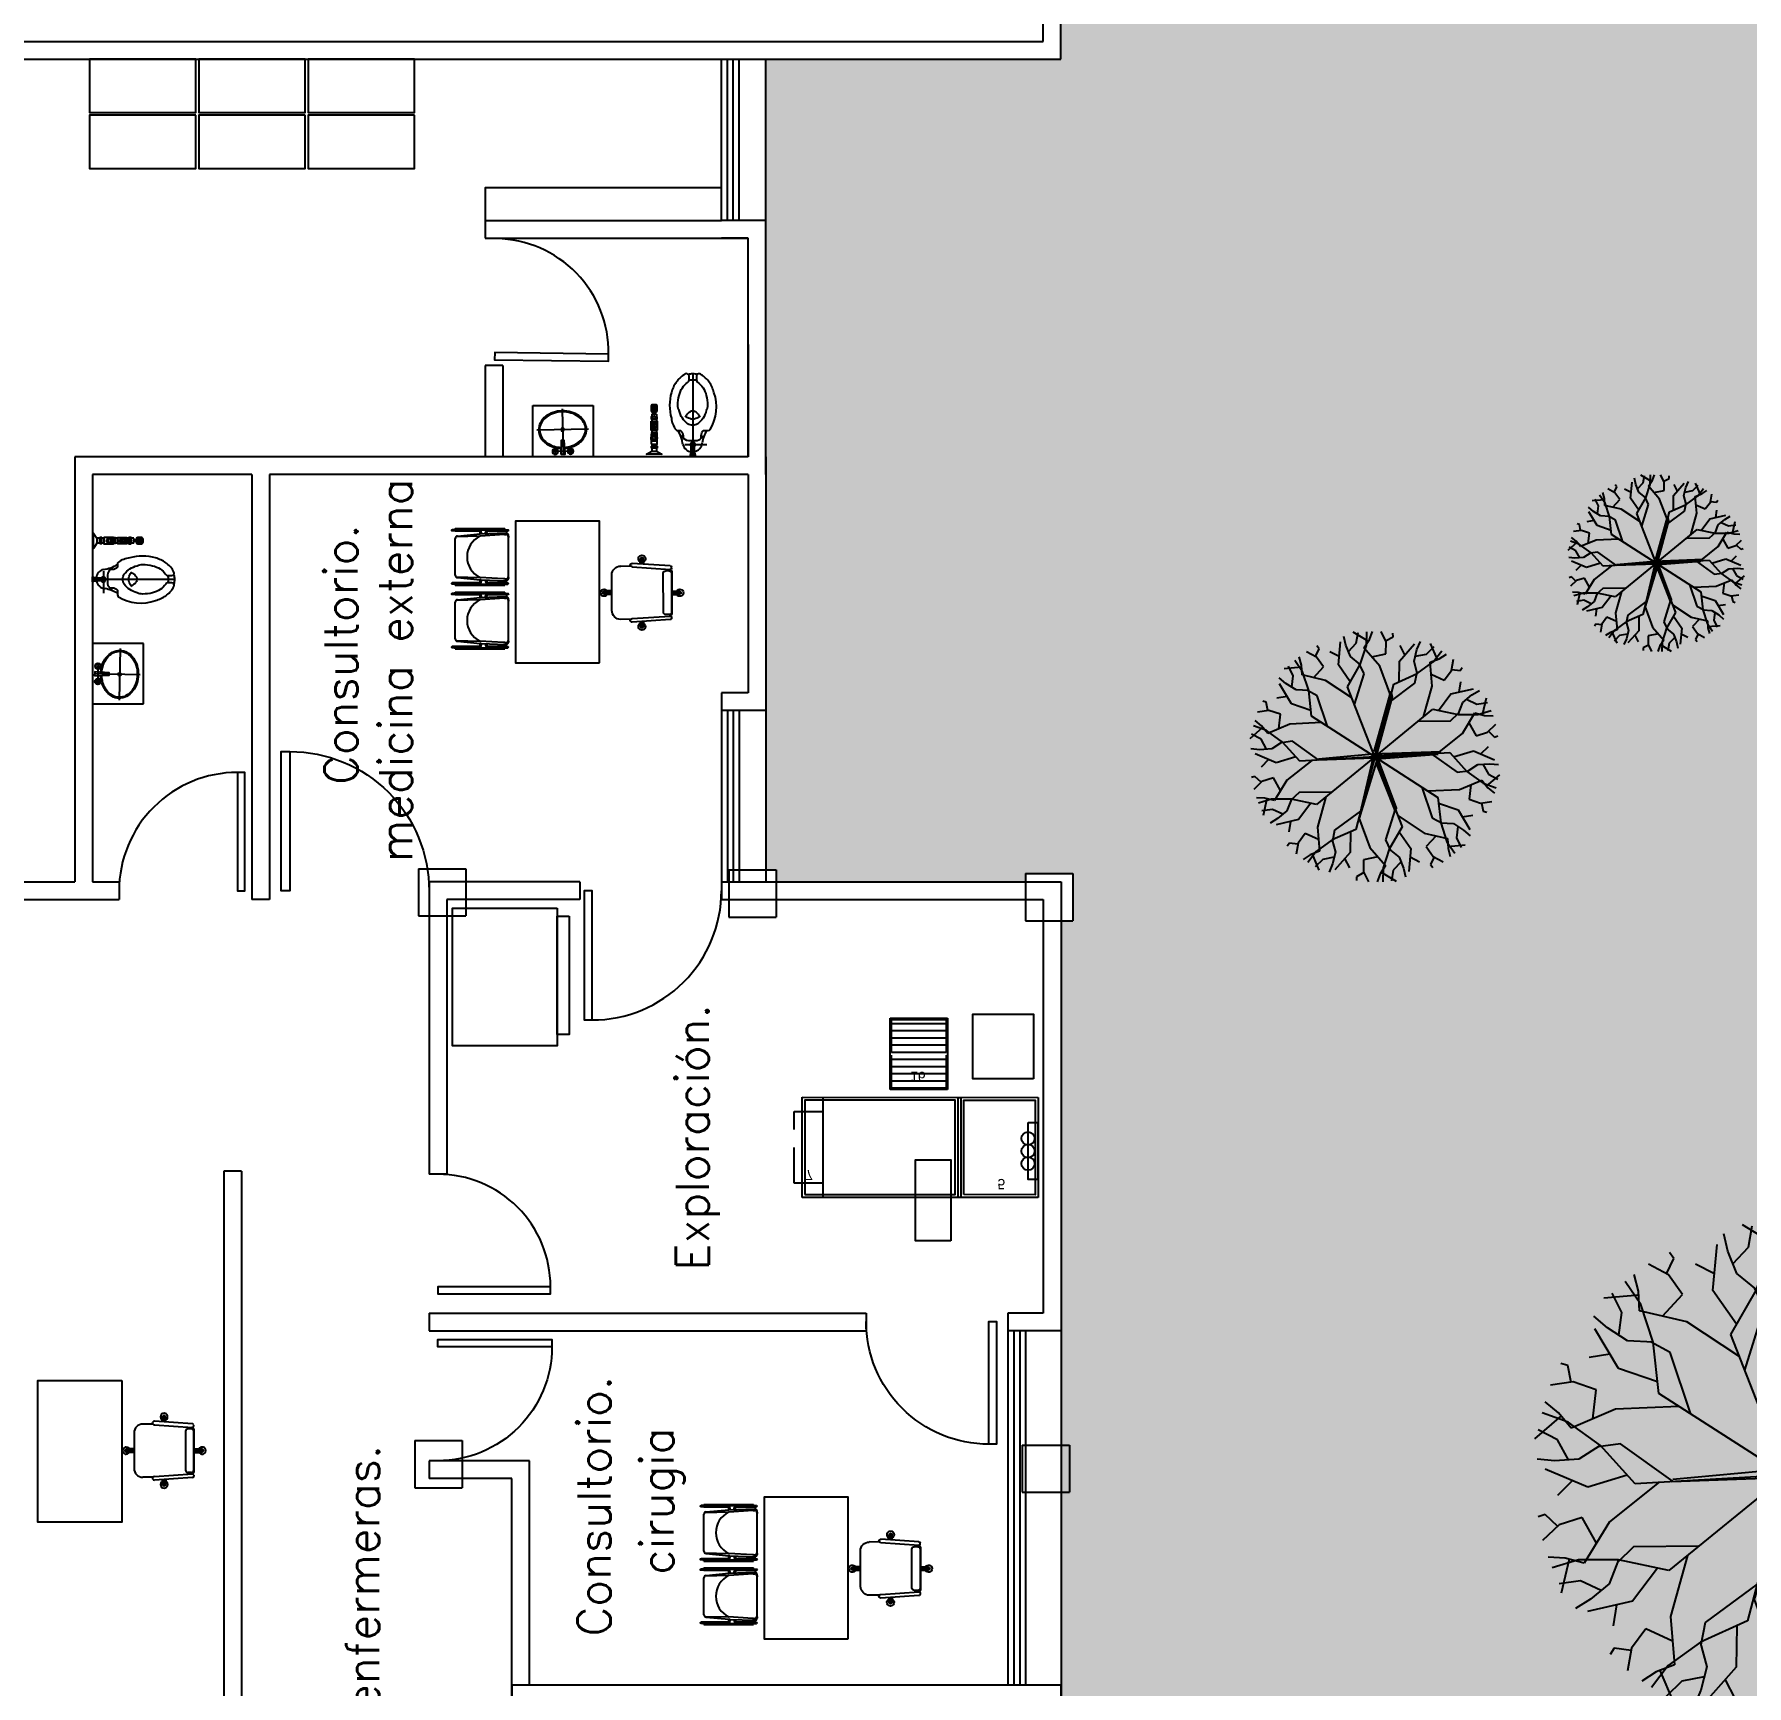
# Model space of a CAD drawing. Header units: millimetres. Extents: x -1615 to -538, y 177 to 397.
# Drawn here: x -766.79 to -752.29, y 290.1 to 304.08 of the extents above; entities that cross this region are included whole.
import ezdxf
from ezdxf.enums import TextEntityAlignment as Align

# ---------------------------------------------------------------- set-up
doc = ezdxf.new("R2010")
doc.units = ezdxf.units.MM
doc.linetypes.add('HIDDEN', pattern=[0.375, 0.25, -0.125])
for name, color, linetype in [('010', 6, 'Continuous'), ('AUX', 8, 'Continuous'), ('LOCALES', 2, 'Continuous'), ('MOB', 7, 'Continuous'), ('MUEBLES', 9, 'Continuous'), ('MUROS', 1, 'Continuous'), ('MUROS2', 9, 'Continuous'), ('NOMBRES', 9, 'Continuous'), ('P-1', 1, 'Continuous'), ('VENTANAS', 4, 'Continuous')]:
    doc.layers.add(name, color=color, linetype=linetype)
doc.styles.add('ROMANS', font='ROMANS.shx')
doc.styles.add('STYLE6', font='stylu.ttf', dxfattribs={"height": 0.1})

# ---------------------------------------------------------------- blocks, each defined once
blk = doc.blocks.new('OVALIN')
for p, q in [((0, -0.482), (0, 0)), ((0.11, -0.04), (-0.11, -0.04)), ((0.27, -0.267), (-0.27, -0.267))]:
    blk.add_line(p, q)
blk.add_lwpolyline([(0.017, -0.071, -0.057947), (0.094, -0.084, -0.080358), (0.171, -0.123, -0.109726), (0.229, -0.189, -0.129522), (0.25, -0.266, -0.129491), (0.229, -0.343, -0.109705), (0.171, -0.409, -0.080358), (0.094, -0.448, -0.070455), (0, -0.462, -0.070437), (-0.094, -0.448, -0.080344), (-0.171, -0.409, -0.109805), (-0.23, -0.343, -0.12938), (-0.25, -0.266, -0.129412), (-0.23, -0.189, -0.109828), (-0.171, -0.123, -0.080344), (-0.094, -0.084, -0.058052), (-0.017, -0.071, -0.05693)], format="xyb")
at = {"elevation": 0.472}
blk.add_lwpolyline([(0.016, -0.081, -0.057902), (0.091, -0.094, -0.080358), (0.165, -0.131, -0.109781), (0.221, -0.194, -0.129604), (0.24, -0.266, -0.129578), (0.221, -0.338, -0.109763), (0.165, -0.401, -0.080358), (0.091, -0.438, -0.070455), (0, -0.452, -0.070437), (-0.091, -0.438, -0.080344), (-0.165, -0.401, -0.109849), (-0.221, -0.338, -0.129486), (-0.24, -0.266, -0.129512), (-0.221, -0.194, -0.109867), (-0.165, -0.131, -0.080344), (-0.091, -0.094, -0.058006), (-0.016, -0.081, -0.05693)], format="xyb", dxfattribs=at)
for points in [[(-0.105, -0.04, 0.119733), (-0.08, -0.065, 0.119733), (-0.055, -0.04, 0.119733), (-0.08, -0.014, 0.119733)], [(0.105, -0.04, -0.119733), (0.08, -0.065, -0.119733), (0.055, -0.04, -0.119733), (0.08, -0.014, -0.119733)]]:
    blk.add_lwpolyline(points, format="xyb", close=True)
blk.add_lwpolyline([(-0.02, -0.007), (-0.013, -0.157), (0.012, -0.157), (0.02, -0.007)], close=True)
for centre, radius in [((-0.08, -0.04), 0.03), ((-0.08, -0.04), 0.00268), ((0.08, -0.04), 0.03), ((0.08, -0.04), 0.00268), ((0, -0.266, 0.472), 0.0157)]:
    blk.add_circle(centre, radius)
blk = doc.blocks.new('MESEXP')
for p, q in [((-0.825, -0.35), (-0.825, 0.35)), ((-0.825, 0.35), (0.825, 0.35)), ((-0.679, 0.35), (-0.679, -0.35)), ((0.825, 0.35), (0.825, -0.35)), ((0.825, -0.35), (-0.825, -0.35))]:
    blk.add_line(p, q)
at = {"linetype": 'HIDDEN'}
blk.add_lwpolyline([(-0.679, -0.25), (-0.879, -0.25), (-0.879, 0.25), (-0.679, 0.25)], dxfattribs=at)
for points in [[(-0.805, -0.33), (0.245, -0.33), (0.245, 0.33), (-0.805, 0.33)], [(0.305, -0.33), (0.305, 0.33), (0.805, 0.33), (0.805, -0.33)], [(0.754, 0.174), (0.822, 0.174), (0.822, -0.224), (0.754, -0.224)]]:
    blk.add_lwpolyline(points, close=True)
blk.add_lwpolyline([(0.285, -0.35), (0.265, -0.35), (0.265, 0.35), (0.285, 0.35), (0.285, -0.35)])
for centre in [(0.754, 0.063), (0.754, -0.025), (0.754, -0.113)]:
    blk.add_circle(centre, 0.046)
blk = doc.blocks.new('tree_pl01')
at = {"layer": '010'}
for p, q in [((-0.333, 1.709), (-0.405, 1.916)), ((-0.383, 1.766), (-0.201, 1.975)), ((-0.192, 1.794), (-0.272, 1.946)), ((-0.026, 1.814), (-0.039, 1.955)), ((0.397, 1.892), (0.417, 1.947)), ((0.478, 1.781), (0.603, 1.912)), ((-0.78, 1.712), (-0.796, 1.768)), ((-0.65, 1.67), (-0.625, 1.849)), ((-0.407, 1.786), (-0.492, 1.891)), ((-0.286, 1.687), (-0.407, 1.786)), ((-0.034, 1.707), (-0.192, 1.794)), ((-0.039, 1.625), (-0.026, 1.814)), ((0.182, 1.555), (0.038, 1.891)), ((0.13, 1.676), (0.248, 1.794)), ((0.49, 1.793), (0.397, 1.892)), ((0.42, 1.599), (0.478, 1.781)), ((0.742, 1.733), (0.735, 1.868)), ((0.75, 1.702), (1.02, 1.764)), ((0.757, 1.627), (0.82, 1.837)), ((0.921, 1.613), (0.946, 1.782)), ((-0.647, 1.687), (-0.78, 1.712)), ((-0.589, 1.488), (-0.65, 1.67)), ((-0.434, 1.336), (-0.286, 1.687)), ((-0.148, 1.454), (-0.333, 1.709)), ((-0.149, 1.456), (-0.039, 1.625)), ((0.782, 1.582), (0.742, 1.733)), ((0.757, 1.312), (0.757, 1.627)), ((1.067, 1.532), (1.14, 1.653)), ((-1.077, 1.4), (-1.17, 1.507)), ((-0.757, 1.313), (-1.07, 1.5)), ((-0.87, 1.38), (-0.843, 1.545)), ((-0.359, 1.515), (-0.589, 1.488)), ((0.086, 1.243), (0.182, 1.555)), ((0.623, 1.485), (0.42, 1.599)), ((0.456, 1.384), (0.782, 1.582)), ((0.998, 1.449), (0.921, 1.613)), ((0.946, 1.386), (1.067, 1.532)), ((1.083, 1.2), (1.164, 1.556)), ((-1.199, 1.286), (-1.353, 1.362)), ((-1.337, 1.152), (-1.313, 1.427)), ((-0.976, 1.24), (-1.077, 1.4)), ((-0.161, 1.297), (-0.138, 1.473)), ((0.154, 1.181), (-0.148, 1.454)), ((0.143, 0.991), (0.456, 1.384)), ((0.757, 1.313), (0.946, 1.386)), ((1.112, 1.328), (1.277, 1.354)), ((1.455, 1.346), (1.504, 1.378)), ((-1.263, 1.135), (-1.444, 1.26)), ((-1.02, 1.309), (-1.199, 1.286)), ((-0.965, 1.038), (-0.976, 1.24)), ((-0.651, 1.004), (-0.757, 1.313)), ((-0.456, 0.834), (-0.434, 1.336)), ((0.137, 0.879), (-0.161, 1.297)), ((0.654, 1.192), (0.776, 1.321)), ((0.841, 0.914), (0.757, 1.312)), ((1.472, 1.211), (1.455, 1.346)), ((1.455, 1.208), (1.634, 1.24)), ((-1.369, 1.153), (-1.499, 1.188)), ((-1.213, 1.145), (-1.369, 1.153)), ((-0.964, 1.038), (-1.263, 1.135)), ((-1.126, 0.773), (-1.213, 1.145)), ((0.086, -0.01), (0.154, 1.181)), ((0.649, 0.679), (0.654, 1.192)), ((0.822, 1.003), (1.083, 1.2)), ((1.302, 1.095), (1.455, 1.208)), ((1.399, 0.884), (1.302, 1.095)), ((1.641, 1.014), (1.715, 1.127)), ((-1.496, 0.917), (-1.582, 1.076)), ((-1.17, 0.963), (-1.341, 0.806)), ((-0.882, 0.903), (-0.967, 1.058)), ((-0.559, 0.994), (-0.964, 1.038)), ((0.086, -0.01), (-0.559, 0.994)), ((1.585, 0.868), (1.641, 1.014)), ((1.591, 0.919), (1.765, 1.052)), ((1.63, 0.984), (1.884, 0.876)), ((-1.627, 0.874), (-1.673, 0.91)), ((-1.504, 0.932), (-1.627, 0.874)), ((-1.341, 0.806), (-1.496, 0.917)), ((-0.396, 0.739), (-0.882, 0.903)), ((0.086, -0.01), (0.841, 0.914)), ((0.721, 0.766), (1.205, 0.9)), ((1.205, 0.9), (1.585, 0.868)), ((1.406, 0.665), (1.591, 0.919)), ((1.715, 0.812), (1.835, 0.934)), ((-1.504, 0.553), (-1.58, 0.702)), ((-0.849, 0.354), (-1.126, 0.773)), ((1.681, 0.634), (1.715, 0.812)), ((1.786, 0.66), (1.916, 0.716)), ((-1.373, 0.565), (-1.737, 0.532)), ((-1.106, 0.378), (-1.373, 0.565)), ((0.947, 0.216), (1.252, 0.628)), ((1.239, 0.293), (1.406, 0.665)), ((1.252, 0.628), (1.427, 0.661)), ((1.407, 0.666), (1.602, 0.614)), ((1.602, 0.614), (1.786, 0.66)), ((1.604, 0.382), (1.879, 0.623)), ((-1.684, 0.447), (-1.822, 0.479)), ((-1.584, 0.407), (-1.716, 0.284)), ((-1.508, 0.377), (-1.684, 0.447)), ((-1.026, 0.423), (-1.379, 0.221)), ((0.086, -0.01), (-1.026, 0.423)), ((1.703, 0.469), (1.851, 0.393)), ((-1.748, 0.094), (-1.891, 0.331)), ((-1.716, 0.284), (-1.885, 0.254)), ((-1.381, 0.22), (-1.508, 0.377)), ((-0.744, 0.314), (-1.233, 0.16)), ((0.086, -0.01), (1.239, 0.293)), ((1.277, 0.377), (1.604, 0.382)), ((1.925, 0.163), (1.99, 0.282)), ((1.99, 0.282), (2.049, 0.28)), ((-1.643, 0.161), (-1.775, 0.076)), ((-1.379, 0.221), (-1.679, 0.123)), ((-1.355, -0.088), (-1.643, 0.161)), ((-1.233, 0.16), (-1.394, 0.236)), ((1.055, 0.245), (1.526, 0.069)), ((1.673, -0.059), (1.719, 0.169)), ((1.719, 0.169), (1.91, 0.17)), ((1.91, 0.17), (2.073, 0.092)), ((-1.775, 0.076), (-1.901, 0.028)), ((-1.679, 0.123), (-1.898, 0.118)), ((-1.502, 0.039), (-1.548, -0.188)), ((1.526, 0.069), (1.814, -0.181)), ((-1.739, -0.19), (-1.902, -0.111)), ((-0.884, -0.264), (-1.355, -0.088)), ((0.086, -0.01), (-1.068, -0.313)), ((0.086, -0.01), (-0.67, -0.933)), ((0.086, -0.01), (0.017, -1.201)), ((0.019, -0.989), (0.1, -0.013)), ((0.063, -0.05), (0.019, -0.989)), ((0.086, -0.01), (1.197, -0.443)), ((0.086, -0.01), (0.73, -1.013)), ((1.814, -0.181), (1.946, -0.096)), ((1.919, -0.113), (2.062, -0.35)), ((1.946, -0.096), (2.072, -0.047)), ((-1.754, -0.182), (-1.819, -0.301)), ((-1.548, -0.188), (-1.739, -0.19)), ((-0.776, -0.236), (-1.081, -0.648)), ((0.915, -0.333), (1.404, -0.18)), ((1.197, -0.443), (1.55, -0.24)), ((1.404, -0.18), (1.565, -0.255)), ((1.55, -0.24), (1.85, -0.143)), ((1.552, -0.24), (1.679, -0.396)), ((1.85, -0.143), (2.069, -0.138)), ((-1.819, -0.301), (-1.878, -0.299)), ((-1.433, -0.402), (-1.708, -0.642)), ((-1.106, -0.397), (-1.433, -0.402)), ((-1.068, -0.313), (-1.235, -0.684)), ((1.02, -0.374), (1.297, -0.793)), ((1.277, -0.397), (1.544, -0.585)), ((1.679, -0.396), (1.855, -0.467)), ((1.755, -0.427), (1.887, -0.303)), ((1.887, -0.303), (2.056, -0.274)), ((-1.532, -0.489), (-1.68, -0.413)), ((1.855, -0.467), (1.993, -0.499)), ((-1.431, -0.633), (-1.615, -0.68)), ((-1.51, -0.653), (-1.544, -0.831)), ((-1.236, -0.685), (-1.431, -0.633)), ((-1.081, -0.648), (-1.256, -0.681)), ((1.544, -0.585), (1.908, -0.552)), ((1.675, -0.573), (1.751, -0.722)), ((-1.615, -0.68), (-1.745, -0.735)), ((-1.235, -0.684), (-1.42, -0.939)), ((-0.55, -0.786), (-1.034, -0.92)), ((-0.478, -0.699), (-0.483, -1.211)), ((0.567, -0.759), (1.053, -0.922)), ((1.297, -0.793), (1.384, -1.164)), ((-1.459, -1.004), (-1.713, -0.896)), ((-1.544, -0.831), (-1.664, -0.954)), ((-1.42, -0.939), (-1.594, -1.072)), ((-1.414, -0.888), (-1.47, -1.034)), ((-1.034, -0.92), (-1.414, -0.888)), ((-1.228, -0.904), (-1.131, -1.114)), ((-0.67, -0.933), (-0.586, -1.332)), ((0.034, -0.899), (0.332, -1.316)), ((0.627, -0.854), (0.605, -1.356)), ((1.053, -0.922), (1.138, -1.078)), ((1.341, -0.983), (1.512, -0.825)), ((1.512, -0.825), (1.667, -0.936)), ((1.667, -0.936), (1.753, -1.096)), ((1.675, -0.951), (1.798, -0.894)), ((1.798, -0.894), (1.844, -0.93)), ((-1.47, -1.034), (-1.544, -1.147)), ((-0.651, -1.023), (-0.912, -1.219)), ((0.028, -1.011), (-0.285, -1.404)), ((0.73, -1.013), (1.135, -1.057)), ((0.822, -1.023), (0.928, -1.332)), ((1.135, -1.057), (1.434, -1.154)), ((1.136, -1.058), (1.147, -1.259)), ((-1.131, -1.114), (-1.284, -1.228)), ((-0.483, -1.211), (-0.605, -1.341)), ((0.017, -1.201), (0.319, -1.474)), ((1.384, -1.164), (1.54, -1.173)), ((1.434, -1.154), (1.615, -1.279)), ((1.508, -1.171), (1.484, -1.447)), ((1.54, -1.173), (1.67, -1.208)), ((-1.284, -1.228), (-1.463, -1.26)), ((-1.301, -1.231), (-1.284, -1.365)), ((-0.941, -1.348), (-1.106, -1.374)), ((-0.912, -1.219), (-0.993, -1.576)), ((-0.586, -1.333), (-0.775, -1.406)), ((-0.586, -1.332), (-0.586, -1.646)), ((0.085, -1.262), (-0.011, -1.575)), ((0.332, -1.316), (0.309, -1.493)), ((0.928, -1.332), (1.241, -1.52)), ((1.147, -1.259), (1.248, -1.42)), ((1.191, -1.328), (1.37, -1.306)), ((1.37, -1.306), (1.524, -1.382)), ((-1.284, -1.365), (-1.333, -1.398)), ((-0.775, -1.406), (-0.896, -1.551)), ((-0.827, -1.468), (-0.75, -1.632)), ((-0.285, -1.404), (-0.611, -1.601)), ((0.32, -1.475), (0.21, -1.645)), ((0.319, -1.474), (0.504, -1.729)), ((0.605, -1.356), (0.457, -1.707)), ((1.041, -1.4), (1.014, -1.565)), ((1.248, -1.42), (1.341, -1.526)), ((-0.896, -1.551), (-0.969, -1.672)), ((-0.611, -1.601), (-0.571, -1.753)), ((-0.452, -1.505), (-0.249, -1.618)), ((-0.249, -1.618), (-0.307, -1.8)), ((-0.011, -1.575), (0.133, -1.911)), ((0.53, -1.535), (0.76, -1.508)), ((0.76, -1.508), (0.821, -1.689)), ((-0.579, -1.722), (-0.849, -1.784)), ((-0.75, -1.632), (-0.775, -1.802)), ((-0.586, -1.646), (-0.649, -1.856)), ((-0.571, -1.753), (-0.564, -1.887)), ((0.041, -1.696), (-0.077, -1.814)), ((0.21, -1.645), (0.197, -1.834)), ((0.205, -1.726), (0.363, -1.814)), ((0.457, -1.707), (0.578, -1.806)), ((0.504, -1.729), (0.576, -1.936)), ((0.821, -1.689), (0.796, -1.868)), ((0.818, -1.706), (0.951, -1.732)), ((0.951, -1.732), (0.967, -1.787)), ((-0.307, -1.8), (-0.432, -1.931)), ((-0.319, -1.813), (-0.226, -1.912)), ((0.197, -1.834), (0.21, -1.975)), ((0.363, -1.814), (0.443, -1.965)), ((0.554, -1.786), (0.372, -1.994)), ((0.578, -1.806), (0.663, -1.91)), ((-0.226, -1.912), (-0.246, -1.966))]:
    blk.add_line(p, q, dxfattribs=at)
for points in [[(0.119, 0.883), (0.038, 0.025), (0, -1.058)], [(0.05, -1.015), (0.125, -0.05), (1.059, 0.238), (0.107, 0.013), (0.138, 0.889)], [(0, 0), (-0.946, -0.263), (-0.864, -0.288), (0.069, -0.032)], [(0.194, -0.032), (0.939, -0.326), (0.902, -0.357), (0.125, -0.063)]]:
    blk.add_lwpolyline(points, dxfattribs=at)
blk = doc.blocks.new('8140127')
at = {"layer": 'MOB'}
for p, q in [((-0.248, 0.462), (-0.248, 0.042)), ((-0.248, 0.462), (-0.238, 0.462)), ((-0.248, 0.462), (-0.238, 0.462)), ((-0.248, 0.462), (-0.238, 0.462)), ((-0.248, 0.462), (-0.238, 0.462)), ((-0.248, 0.462), (-0.238, 0.462)), ((-0.248, 0.042), (-0.248, 0.462)), ((-0.238, 0.479), (-0.238, 0.487)), ((-0.238, 0.479), (-0.238, 0.48)), ((-0.238, 0.462), (-0.238, 0.48)), ((-0.238, 0.262), (-0.238, 0.48)), ((-0.238, 0.462), (-0.238, 0.432)), ((-0.228, 0.483), (-0.228, 0.487)), ((-0.228, 0.48), (-0.228, 0.483)), ((-0.228, 0.48), (-0.228, 0.477)), ((-0.228, 0.262), (-0.228, 0.48)), ((-0.228, 0.48), (-0.228, 0.262)), ((-0.184, 0.443), (-0.203, 0.252)), ((-0.184, 0.443), (-0.184, 0.443)), ((-0.178, 0.456), (-0.183, 0.252)), ((-0.164, 0.462), (0.148, 0.462)), ((0.167, 0.252), (0.161, 0.456)), ((0.168, 0.443), (0.187, 0.252)), ((0.212, 0.479), (0.212, 0.487)), ((0.212, 0.462), (0.212, 0.479)), ((0.212, 0.462), (0.212, 0.262)), ((0.212, 0.279), (0.212, 0.462)), ((0.222, 0.479), (0.222, 0.487)), ((0.222, 0.273), (0.222, 0.487)), ((0.222, 0.479), (0.222, 0.262)), ((0.222, 0.462), (0.232, 0.462)), ((0.232, 0.462), (0.232, 0.042)), ((-0.238, 0.262), (-0.238, 0.185)), ((-0.238, 0.185), (-0.238, 0.024)), ((-0.228, 0.205), (-0.228, 0.205)), ((-0.228, 0.185), (-0.228, 0.023)), ((-0.228, 0.023), (-0.228, 0.185)), ((-0.218, 0.252), (-0.203, 0.252)), ((-0.218, 0.252), (-0.203, 0.252)), ((-0.204, 0.242), (-0.218, 0.242)), ((-0.205, 0.205), (-0.218, 0.205)), ((-0.205, 0.195), (-0.218, 0.195)), ((-0.204, 0.242), (-0.211, 0.034)), ((-0.204, 0.242), (-0.203, 0.252)), ((-0.195, 0.052), (-0.183, 0.252)), ((-0.183, 0.252), (-0.183, 0.252)), ((0.181, 0.045), (0.167, 0.252)), ((0.187, 0.252), (0.195, 0.034)), ((0.202, 0.252), (0.187, 0.252)), ((0.187, 0.252), (0.202, 0.252)), ((0.202, 0.242), (0.187, 0.242)), ((0.188, 0.205), (0.202, 0.205)), ((0.189, 0.195), (0.202, 0.195)), ((0.212, 0.262), (0.212, 0.279)), ((0.212, 0.185), (0.212, 0.024)), ((0.222, 0.252), (0.222, 0.273)), ((0.222, 0.265), (0.222, 0.168)), ((0.222, 0.242), (0.222, 0.265)), ((0.222, 0.252), (0.222, 0.242)), ((0.222, 0.242), (0.222, 0.205)), ((0.222, 0.185), (0.222, 0.024)), ((-0.248, 0.042), (-0.238, 0.042)), ((-0.248, 0.042), (-0.238, 0.042)), ((-0.248, 0.042), (-0.238, 0.042)), ((-0.248, 0.042), (-0.238, 0.042)), ((-0.248, 0.042), (-0.238, 0.042)), ((-0.238, 0.042), (-0.238, 0.072)), ((-0.238, 0.042), (-0.238, 0.023)), ((-0.238, 0.024), (-0.238, 0.017)), ((-0.238, 0.024), (-0.238, 0.023)), ((-0.228, 0.024), (-0.228, 0.017)), ((-0.228, 0.024), (-0.228, 0.023)), ((-0.195, 0.042), (-0.195, 0.052)), ((-0.195, 0.042), (-0.195, 0.032)), ((-0.183, 0.012), (-0.192, 0.012)), ((-0.183, 0.012), (-0.166, 0.012)), ((-0.175, 0.012), (0.161, 0.012)), ((-0.166, 0.012), (-0.166, 0.013)), ((0.167, 0.012), (0.156, 0.012)), ((0.167, 0.012), (0.175, 0.012)), ((0.181, 0.045), (0.181, 0.032)), ((0.212, 0.024), (0.212, 0.017)), ((0.222, 0.042), (0.232, 0.042)), ((0.222, 0.024), (0.222, 0.017))]:
    blk.add_line(p, q, dxfattribs=at)
for centre in [(-0.233, 0.487), (0.217, 0.487), (-0.233, 0.017), (0.217, 0.017)]:
    blk.add_circle(centre, 0.005, dxfattribs=at)
for centre, radius, start, end in [((-0.164, 0.442), 0.02, 90, 177.2737), ((0.148, 0.442), 0.02, 2.7263, 90), ((-0.008, 0.168), 0.194, 25.6954, 154.3046), ((-0.218, 0.262), 0.02, 180, 270), ((-0.218, 0.185), 0.02, 90, 180), ((-0.218, 0.262), 0.01, 180, 270), ((-0.218, 0.262), 0.01, 180, 270), ((-0.218, 0.185), 0.01, 90, 180), ((0.202, 0.262), 0.01, 270, 0), ((0.202, 0.262), 0.02, 270, 360), ((0.202, 0.185), 0.02, 0, 90), ((0.202, 0.185), 0.01, 360, 90), ((-0.192, 0.032), 0.02, 175.2364, 270), ((-0.175, 0.032), 0.02, 180, 270), ((0.161, 0.032), 0.02, 270, 0), ((0.175, 0.032), 0.02, 270, 4.7636)]:
    blk.add_arc(centre, radius, start, end, dxfattribs=at)
blk = doc.blocks.new('SILLA-1')
for p, q in [((-0.024, 0.26), (-0.021, 0.302)), ((-0.021, 0.302), (0.009, 0.3)), ((-0.017, 0.259), (-0.014, 0.302)), ((-0.002, 0.256), (0.001, 0.301)), ((0.006, 0.255), (0.009, 0.3)), ((-0.269, 0.182), (-0.29, -0.118)), ((-0.1, 0.244), (-0.189, 0.252)), ((-0.108, 0.254), (-0.108, 0.256)), ((-0.093, 0.239), (0.228, 0.195)), ((0.23, 0.225), (-0.091, 0.269)), ((0.167, 0.167), (0.144, -0.162)), ((0.217, 0.183), (0.188, 0.185)), ((0.213, -0.167), (0.236, 0.162)), ((0.215, -0.18), (0.24, 0.174)), ((0.239, 0.204), (0.239, 0.214)), ((-0.346, 0.052), (-0.348, 0.022)), ((-0.28, 0.024), (-0.348, 0.029)), ((-0.28, 0.017), (-0.348, 0.022)), ((-0.279, 0.04), (-0.347, 0.044)), ((-0.278, 0.047), (-0.346, 0.052)), ((0.228, 0.005), (0.296, 0)), ((0.229, 0.012), (0.297, 0.007)), ((0.297, 0.007), (0.295, -0.022)), ((0.227, -0.01), (0.295, -0.015)), ((0.227, -0.018), (0.295, -0.022)), ((-0.131, -0.202), (-0.22, -0.198)), ((-0.14, -0.211), (-0.14, -0.214)), ((0.199, -0.228), (-0.125, -0.228)), ((-0.123, -0.199), (0.201, -0.199)), ((-0.058, -0.228), (-0.06, -0.271)), ((-0.06, -0.271), (-0.031, -0.273)), ((-0.05, -0.228), (-0.053, -0.272)), ((-0.035, -0.228), (-0.038, -0.273)), ((-0.027, -0.228), (-0.031, -0.273)), ((0.192, -0.186), (0.163, -0.184)), ((0.21, -0.209), (0.21, -0.219))]:
    blk.add_line(p, q)
for points in [[(-0.376, 0.054), (-0.378, 0.024)], [(-0.278, 0.047), (-0.28, 0.017)], [(0.229, 0.012), (0.227, -0.018)]]:
    blk.add_lwpolyline(points)
for centre, radius, start, end in [((-0.006, 0.301), 0.03, 296.0766, 236.0766), ((-0.006, 0.301), 0.0102, 356.0766, 176.0766), ((-0.194, 0.177), 0.075, 86.0766, 176.0766), ((-0.092, 0.253), 0.016, 86.0766, 176.0766), ((-0.092, 0.255), 0.016, 176.0766, 266.0766), ((0.187, 0.165), 0.02, 86.0766, 176.0766), ((0.216, 0.163), 0.02, 356.0766, 86.0766), ((0.218, 0.174), 0.0215, 359.1541, 79.6333), ((0.229, 0.205), 0.01, 266.0766, 356.0766), ((0.229, 0.215), 0.01, 356.0766, 86.0766), ((-0.347, 0.037), 0.03, 26.0766, 326.0766), ((-0.347, 0.037), 0.0102, 86.0766, 266.0766), ((0.296, -0.007), 0.03, 206.0766, 146.0766), ((0.296, -0.007), 0.0102, 266.0766, 86.0766), ((-0.215, -0.123), 0.075, 176.0766, 266.0766), ((-0.124, -0.215), 0.016, 86.0766, 176.0766), ((-0.124, -0.212), 0.016, 176.0766, 266.0766), ((-0.045, -0.272), 0.03, 116.0766, 56.0766), ((-0.045, -0.272), 0.0102, 176.0766, 356.0766), ((0.164, -0.164), 0.02, 176.0766, 266.0766), ((0.193, -0.166), 0.02, 266.0766, 356.0766), ((0.194, -0.177), 0.0215, 272.5199, 352.9991), ((0.2, -0.218), 0.01, 266.0766, 356.0766), ((0.2, -0.209), 0.01, 356.0766, 86.0766)]:
    blk.add_arc(centre, radius, start, end)
blk = doc.blocks.new('3520105')
at = {"layer": 'MOB'}
for p, q in [((-0.195, -0.262), (-0.195, 0.238)), ((-0.195, 0.238), (0.205, 0.238)), ((-0.185, -0.002), (-0.185, 0.228)), ((-0.185, 0.228), (0.195, 0.228)), ((0.195, 0.198), (-0.185, 0.198)), ((0.195, 0.148), (-0.185, 0.148)), ((0.195, 0.228), (0.195, -0.002)), ((0.205, 0.238), (0.205, -0.262)), ((0.195, 0.098), (-0.185, 0.098)), ((0.195, 0.048), (-0.185, 0.048)), ((0.195, -0.002), (-0.185, -0.002)), ((-0.185, -0.252), (-0.185, -0.022)), ((0.195, -0.052), (-0.185, -0.052)), ((0.195, -0.102), (-0.185, -0.102)), ((0.195, -0.022), (0.195, -0.252)), ((0.205, -0.002), (0.205, -0.002)), ((0.205, -0.022), (0.205, -0.022)), ((0.195, -0.152), (-0.185, -0.152)), ((0.195, -0.202), (-0.185, -0.202)), ((0.205, -0.262), (-0.195, -0.262)), ((0.195, -0.252), (-0.185, -0.252))]:
    blk.add_line(p, q, dxfattribs=at)

msp = doc.modelspace()

# ---------------------------------------------------------------- hatches: boundary and pattern name
at = {"layer": 'MOB'}
h = msp.add_hatch(dxfattribs=at)
h.set_pattern_fill('AR-SAND', color=3, scale=0.03, style=0)
h.set_pattern_definition([(37.5, (-1402.8785, 253.7085), (-0.048001, 1.4682397), [0, -1.15824, 0, -1.2954, 0, -1.23825]), (7.5, (-1402.8785, 253.7085), (1.34857, 2.1504753), [0, -0.62484, 0, -1.04394, 0, -0.40005]), (327.5, (-1403.8158, 253.7085), (2.372977, 0.0043116), [0, -0.381, 0, -1.3716, 0, -1.7907]), (317.5, (-1403.8158, 253.7085), (2.2906694, 0.668788), [0, -0.1905, 0, -0.89916, 0, -1.0287])])
h.paths.add_polyline_path([(-758.837, 347.215), (-812.758, 335.518), (-812.758, 334.673), (-803.9, 334.673), (-803.9, 329.947), (-799.313, 325.307), (-782.89, 325.307), (-782.89, 328.837), (-770.72, 328.837), (-770.72, 325.456), (-758.098, 325.456), (-758.098, 303.87), (-760.597, 303.87), (-760.597, 297.006), (-760.508, 297.006), (-760.508, 296.905), (-758.397, 296.905), (-758.397, 296.975), (-757.997, 296.975), (-757.997, 296.575), (-758.097, 296.575), (-758.097, 283.471), (-757.975, 283.471), (-757.975, 283.071), (-758.375, 283.071), (-758.375, 283.155), (-760.375, 283.155), (-760.375, 283.044), (-760.597, 283.044), (-760.597, 279.854), (-760.455, 279.854), (-760.455, 279.705), (-746.972, 279.705), (-746.972, 272.855), (-749.274, 272.855), (-749.274, 265.205), (-745.307, 265.205), (-745.307, 253.28), (-736.306, 250.855), (-741.501, 261.951)])
h.paths.add_polyline_path([(-804.753, 325.526), (-813.904, 325.526), (-813.904, 323.04), (-804.753, 323.04, 1)])
h.paths.add_polyline_path([(-793.647, 300.355), (-811.904, 300.355, 0.414214), (-813.754, 298.505), (-813.754, 296.366, 0.414214), (-811.904, 294.516), (-809.75, 294.516), (-812.618, 297.384), (-810.638, 299.364), (-808.978, 297.704), (-806.998, 299.684), (-805.338, 298.024), (-803.678, 299.684), (-798.51, 294.516), (-796.147, 294.516), (-796.147, 296.613), (-796.208, 296.613), (-796.208, 297.013), (-795.808, 297.013), (-795.808, 296.905), (-793.688, 296.905), (-793.688, 297.074), (-793.647, 297.074)])
h.paths.add_polyline_path([(-803.388, 289.162), (-812.035, 289.162, 1), (-812.035, 285.962), (-803.388, 285.962, 1)])
h.paths.add_polyline_path([(-799.655, 280.258, 0.414214), (-800.005, 280.608), (-808.772, 280.608), (-808.772, 279.83), (-808.372, 279.83), (-808.372, 279.73), (-805.772, 279.73), (-805.772, 279.83), (-805.372, 279.83), (-805.372, 279.73), (-802.772, 279.73), (-802.772, 279.83), (-802.372, 279.83), (-802.372, 279.73), (-799.772, 279.73), (-799.772, 279.83), (-799.655, 279.83)], flags=17)
h.paths.add_polyline_path([(-808.722, 254.706), (-812.247, 254.706), (-812.247, 274.904), (-810.647, 274.904), (-810.647, 280.608), (-810.904, 280.608, 0.414214), (-813.754, 277.758), (-813.754, 253.219, 0.315329), (-806.85, 243.36), (-785.107, 237.258, 0.496821), (-778.947, 241.928), (-778.947, 245.98), (-808.722, 245.98)])
h.paths.add_polyline_path([(-753.647, 257.705), (-763.747, 257.705), (-763.747, 261.081), (-765.147, 261.081), (-765.147, 257.78, -1), (-770.297, 257.78), (-770.297, 261.081), (-772.147, 261.08), (-772.147, 257.774, 0.413999), (-767.725, 253.355), (-753.647, 253.355)], flags=17)
h.paths.add_polyline_path([(-754.727, 229.822, 0.978274), (-755.051, 228.667), (-737.051, 223.615), (-736.65, 225.175)])
h = msp.add_hatch(dxfattribs=at)
h.set_pattern_fill('GRASS', color=3, scale=0.05, style=0)
h.set_pattern_definition([(90, (-1505.3727, 255.352), (-0.898025, 0.898025), [0.238125, -1.557925]), (45, (-1505.3727, 255.352), (-0.8980256, 0.8980256), [0.238125, -1.031875]), (135, (-1505.3727, 255.352), (-0.8980256, -0.8980256), [0.238125, -1.031875])])
h.paths.add_polyline_path([(-758.837, 347.215), (-812.758, 335.518), (-812.758, 334.673), (-803.9, 334.673), (-803.9, 329.947), (-799.313, 325.307), (-782.89, 325.307), (-782.89, 328.837), (-770.72, 328.837), (-770.72, 325.456), (-758.098, 325.456), (-758.098, 303.87), (-760.597, 303.87), (-760.597, 297.006), (-760.508, 297.006), (-760.508, 296.905), (-758.397, 296.905), (-758.397, 296.975), (-757.997, 296.975), (-757.997, 296.575), (-758.097, 296.575), (-758.097, 283.471), (-757.975, 283.471), (-757.975, 283.071), (-758.375, 283.071), (-758.375, 283.155), (-760.375, 283.155), (-760.375, 283.044), (-760.597, 283.044), (-760.597, 279.854), (-760.455, 279.854), (-760.455, 279.705), (-746.972, 279.705), (-746.972, 272.855), (-749.274, 272.855), (-749.274, 265.205), (-745.307, 265.205), (-745.307, 253.28), (-736.306, 250.855), (-741.501, 261.951)])
h.paths.add_polyline_path([(-804.753, 325.526), (-813.904, 325.526), (-813.904, 323.04), (-804.753, 323.04, 1)])
h.paths.add_polyline_path([(-793.647, 300.355), (-811.904, 300.355, 0.414214), (-813.754, 298.505), (-813.754, 296.366, 0.414214), (-811.904, 294.516), (-809.75, 294.516), (-812.618, 297.384), (-810.638, 299.364), (-808.978, 297.704), (-806.998, 299.684), (-805.338, 298.024), (-803.678, 299.684), (-798.51, 294.516), (-796.147, 294.516), (-796.147, 296.613), (-796.208, 296.613), (-796.208, 297.013), (-795.808, 297.013), (-795.808, 296.905), (-793.688, 296.905), (-793.688, 297.074), (-793.647, 297.074)])
h.paths.add_polyline_path([(-803.388, 289.162), (-812.035, 289.162, 1), (-812.035, 285.962), (-803.388, 285.962, 1)])
h.paths.add_polyline_path([(-799.655, 280.258, 0.414214), (-800.005, 280.608), (-808.772, 280.608), (-808.772, 279.83), (-808.372, 279.83), (-808.372, 279.73), (-805.772, 279.73), (-805.772, 279.83), (-805.372, 279.83), (-805.372, 279.73), (-802.772, 279.73), (-802.772, 279.83), (-802.372, 279.83), (-802.372, 279.73), (-799.772, 279.73), (-799.772, 279.83), (-799.655, 279.83)], flags=17)
h.paths.add_polyline_path([(-808.722, 254.706), (-812.247, 254.706), (-812.247, 274.904), (-810.647, 274.904), (-810.647, 280.608), (-810.904, 280.608, 0.414214), (-813.754, 277.758), (-813.754, 253.219, 0.315329), (-806.85, 243.36), (-785.107, 237.258, 0.496821), (-778.947, 241.928), (-778.947, 245.98), (-808.722, 245.98)])
h.paths.add_polyline_path([(-753.647, 257.705), (-763.747, 257.705), (-763.747, 261.081), (-765.147, 261.081), (-765.147, 257.78, -1), (-770.297, 257.78), (-770.297, 261.081), (-772.147, 261.08), (-772.147, 257.774, 0.413999), (-767.725, 253.355), (-753.647, 253.355)], flags=17)
h.paths.add_polyline_path([(-754.727, 229.822, 0.978274), (-755.051, 228.667), (-737.051, 223.615), (-736.65, 225.175)])

# ---------------------------------------------------------------- linework, layer by layer
msp.add_lwpolyline([(-762.972, 302.505), (-760.972, 302.505), (-760.972, 302.781), (-762.972, 302.781)], close=True)
for points in [[(-765.421, 303.87), (-766.321, 303.87), (-766.321, 303.42), (-765.421, 303.42)], [(-764.496, 303.87), (-765.396, 303.87), (-765.396, 303.42), (-764.496, 303.42)], [(-763.571, 303.87), (-764.471, 303.87), (-764.471, 303.42), (-763.571, 303.42)], [(-765.421, 303.395), (-766.321, 303.395), (-766.321, 302.945), (-765.421, 302.945)], [(-764.496, 303.395), (-765.396, 303.395), (-765.396, 302.945), (-764.496, 302.945)], [(-763.571, 303.395), (-764.471, 303.395), (-764.471, 302.945), (-763.571, 302.945)], [(-762.005, 298.759), (-762.005, 299.959), (-762.715, 299.959), (-762.716, 298.759)], [(-766.049, 292.684), (-766.049, 291.484), (-766.76, 291.484), (-766.76, 292.684)], [(-759.899, 290.497), (-759.899, 291.697), (-760.61, 291.697), (-760.61, 290.497)]]:
    msp.add_lwpolyline(points, close=True, dxfattribs=at)
at = {"layer": 'MUEBLES'}
for points in [[(-761.927, 301.373), (-762.891, 301.387), (-762.892, 301.326), (-761.927, 301.313), (-761.927, 301.373, 0.414214), (-762.877, 302.351, 0.414214)], [(-764.625, 298.009), (-764.625, 296.83), (-764.699, 296.83), (-764.699, 298.009), (-764.625, 298.009, -0.414214), (-763.447, 296.83, -0.414214)], [(-765.069, 297.832), (-765.069, 296.83), (-765.007, 296.83), (-765.007, 297.832), (-765.069, 297.832, 0.414214), (-766.072, 296.83, 0.414214)], [(-762.066, 295.736), (-762.066, 296.83), (-762.134, 296.83), (-762.134, 295.736), (-762.066, 295.736, 0.414214), (-760.972, 296.83, 0.414214)], [(-762.419, 293.478), (-763.372, 293.478), (-763.372, 293.418), (-762.419, 293.418), (-762.419, 293.478, 0.414214), (-763.372, 294.43, 0.414214)], [(-758.707, 292.144), (-758.707, 293.184), (-758.642, 293.184), (-758.642, 292.144), (-758.707, 292.144, -0.414214), (-759.747, 293.184, -0.414214)], [(-762.407, 292.969), (-763.372, 292.969), (-763.372, 293.03), (-762.407, 293.03), (-762.407, 292.969, -0.414214), (-763.372, 292.005, -0.414214)]]:
    msp.add_lwpolyline(points, format="xyb", dxfattribs=at)
for points in [[(-762.362, 296.684), (-762.362, 295.517), (-763.248, 295.517), (-763.248, 296.684)], [(-762.26, 296.616), (-762.26, 295.613), (-762.362, 295.613), (-762.362, 296.616)], [(-758.331, 295.238), (-758.844, 295.238), (-758.844, 295.784), (-758.331, 295.784)], [(-759.031, 293.867), (-759.329, 293.867), (-759.329, 294.551), (-759.031, 294.551)]]:
    msp.add_lwpolyline(points, close=True, dxfattribs=at)
at = {"layer": 'MUROS'}
for p, q in [((-758.098, 303.87), (-758.098, 307.755)), ((-758.248, 304.02), (-758.248, 307.605)), ((-768.947, 304.02), (-763.297, 304.02)), ((-763.297, 304.02), (-758.248, 304.02)), ((-768.947, 303.87), (-766.447, 303.87)), ((-766.447, 303.87), (-758.098, 303.87)), ((-762.972, 302.505), (-762.972, 302.355)), ((-762.972, 302.505), (-760.972, 302.505)), ((-760.597, 302.505), (-760.972, 302.505)), ((-760.597, 300.355), (-760.597, 302.505)), ((-762.972, 302.355), (-760.747, 302.355)), ((-762.822, 302.355), (-762.822, 302.348)), ((-760.747, 302.355), (-760.972, 302.355)), ((-760.747, 300.505), (-760.747, 302.355)), ((-760.747, 301.455), (-760.747, 300.505)), ((-762.972, 301.278), (-762.972, 300.505)), ((-762.822, 301.278), (-762.972, 301.278)), ((-762.822, 301.278), (-762.822, 300.505)), ((-766.447, 300.505), (-766.447, 296.905)), ((-760.747, 300.505), (-766.447, 300.505)), ((-760.747, 300.505), (-764.797, 300.505)), ((-760.597, 300.505), (-760.597, 298.355)), ((-766.297, 300.355), (-766.297, 299.955)), ((-764.947, 300.355), (-766.297, 300.355)), ((-764.947, 300.355), (-764.947, 296.755)), ((-764.797, 300.355), (-764.797, 296.755)), ((-760.747, 300.355), (-764.797, 300.355)), ((-760.747, 300.355), (-764.797, 300.355)), ((-760.747, 300.355), (-760.747, 298.505)), ((-766.297, 299.955), (-766.297, 296.905)), ((-760.747, 298.505), (-760.972, 298.505)), ((-760.972, 298.505), (-760.972, 298.355)), ((-760.597, 298.355), (-760.972, 298.355)), ((-763.536, 297.017), (-763.136, 297.017)), ((-763.536, 297.017), (-763.536, 296.617)), ((-763.136, 297.017), (-763.136, 296.617)), ((-760.908, 297.006), (-760.508, 297.006)), ((-760.908, 297.006), (-760.908, 296.606)), ((-760.508, 297.006), (-760.508, 296.606)), ((-758.397, 296.975), (-757.997, 296.975)), ((-758.397, 296.975), (-758.397, 296.575)), ((-757.997, 296.975), (-757.997, 296.575)), ((-770.203, 296.905), (-766.447, 296.905)), ((-766.297, 296.905), (-766.072, 296.905)), ((-766.072, 296.905), (-766.072, 296.755)), ((-762.172, 296.905), (-763.447, 296.905)), ((-763.447, 296.905), (-763.447, 294.43)), ((-762.172, 296.905), (-762.172, 296.755)), ((-760.972, 296.905), (-758.097, 296.905)), ((-760.972, 296.905), (-760.972, 296.755)), ((-758.097, 296.905), (-758.097, 293.105)), ((-770.203, 296.755), (-766.072, 296.755)), ((-764.797, 296.755), (-764.947, 296.755)), ((-762.172, 296.755), (-763.297, 296.755)), ((-763.297, 296.755), (-763.297, 294.43)), ((-760.972, 296.755), (-758.247, 296.755)), ((-758.247, 296.755), (-758.247, 293.255)), ((-763.536, 296.617), (-763.136, 296.617)), ((-760.908, 296.606), (-760.508, 296.606)), ((-758.397, 296.575), (-757.997, 296.575)), ((-763.297, 294.43), (-763.447, 294.43)), ((-763.447, 293.255), (-763.447, 293.105)), ((-763.447, 293.255), (-759.747, 293.255)), ((-759.747, 293.255), (-759.747, 293.105)), ((-758.247, 293.255), (-758.547, 293.255)), ((-758.547, 293.255), (-758.547, 293.105)), ((-763.447, 293.105), (-759.747, 293.105)), ((-758.097, 293.105), (-758.547, 293.105)), ((-763.568, 292.176), (-763.168, 292.176)), ((-763.568, 292.176), (-763.568, 291.776)), ((-763.168, 292.176), (-763.168, 291.776)), ((-763.447, 292.005), (-763.447, 291.855)), ((-762.597, 292.005), (-763.447, 292.005)), ((-762.597, 290.105), (-762.597, 292.005)), ((-758.426, 292.137), (-758.026, 292.137)), ((-758.426, 292.137), (-758.426, 291.737)), ((-758.026, 292.137), (-758.026, 291.737)), ((-763.568, 291.776), (-763.168, 291.776)), ((-762.747, 291.855), (-763.447, 291.855)), ((-762.747, 289.955), (-762.747, 291.855)), ((-758.426, 291.737), (-758.026, 291.737)), ((-758.097, 290.105), (-762.747, 290.105)), ((-762.747, 290.105), (-762.747, 288.205)), ((-758.097, 290.105), (-762.597, 290.105)), ((-758.097, 290.105), (-758.097, 289.955)), ((-758.097, 289.955), (-758.097, 290.105))]:
    msp.add_line(p, q, dxfattribs=at)
at = {"layer": 'MUROS2'}
for p, q in [((-761.214, 301.209), (-761.214, 300.516)), ((-762.568, 300.505), (-762.568, 300.937)), ((-762.568, 300.937), (-762.058, 300.937)), ((-762.058, 300.937), (-762.058, 300.506)), ((-761.516, 300.934), (-761.567, 300.934)), ((-761.516, 300.924), (-761.567, 300.924)), ((-761.516, 300.914), (-761.567, 300.914)), ((-761.516, 300.905), (-761.567, 300.905)), ((-761.516, 300.895), (-761.567, 300.895)), ((-761.562, 300.866), (-761.562, 300.842)), ((-761.547, 300.866), (-761.562, 300.866)), ((-761.547, 300.885), (-761.547, 300.86)), ((-761.547, 300.86), (-761.536, 300.86)), ((-761.536, 300.885), (-761.536, 300.86)), ((-761.521, 300.866), (-761.536, 300.866)), ((-761.521, 300.866), (-761.521, 300.842)), ((-761.518, 300.709), (-761.565, 300.709)), ((-761.565, 300.709), (-761.565, 300.692)), ((-761.552, 300.789), (-761.563, 300.77)), ((-761.552, 300.751), (-761.563, 300.77)), ((-761.562, 300.825), (-761.562, 300.807)), ((-761.562, 300.73), (-761.562, 300.709)), ((-761.554, 300.825), (-761.554, 300.842)), ((-761.554, 300.692), (-761.554, 300.709)), ((-761.552, 300.789), (-761.531, 300.789)), ((-761.552, 300.751), (-761.531, 300.751)), ((-761.531, 300.789), (-761.52, 300.77)), ((-761.531, 300.751), (-761.52, 300.77)), ((-761.529, 300.825), (-761.529, 300.842)), ((-761.529, 300.692), (-761.529, 300.709)), ((-761.521, 300.825), (-761.521, 300.807)), ((-761.521, 300.73), (-761.521, 300.709)), ((-761.518, 300.709), (-761.518, 300.692)), ((-761.567, 300.593), (-761.567, 300.576)), ((-761.516, 300.593), (-761.567, 300.593)), ((-761.516, 300.576), (-761.567, 300.576)), ((-761.562, 300.61), (-761.562, 300.593)), ((-761.562, 300.576), (-761.562, 300.552)), ((-761.554, 300.576), (-761.554, 300.593)), ((-761.529, 300.576), (-761.529, 300.593)), ((-761.521, 300.61), (-761.521, 300.593)), ((-761.521, 300.576), (-761.521, 300.552)), ((-761.516, 300.593), (-761.516, 300.576)), ((-761.283, 300.607), (-761.097, 300.607)), ((-766.236, 299.814), (-766.261, 299.814)), ((-766.236, 299.773), (-766.261, 299.773)), ((-766.219, 299.82), (-766.236, 299.82)), ((-766.236, 299.768), (-766.236, 299.82)), ((-766.236, 299.806), (-766.219, 299.806)), ((-766.236, 299.781), (-766.219, 299.781)), ((-766.219, 299.768), (-766.236, 299.768)), ((-766.219, 299.768), (-766.219, 299.82)), ((-766.202, 299.814), (-766.219, 299.814)), ((-766.202, 299.773), (-766.219, 299.773)), ((-766.103, 299.817), (-766.12, 299.817)), ((-766.12, 299.806), (-766.103, 299.806)), ((-766.12, 299.781), (-766.103, 299.781)), ((-766.103, 299.77), (-766.12, 299.77)), ((-766.103, 299.77), (-766.103, 299.817)), ((-766.082, 299.814), (-766.103, 299.814)), ((-766.082, 299.773), (-766.103, 299.773)), ((-766.061, 299.804), (-766.042, 299.815)), ((-766.061, 299.804), (-766.061, 299.783)), ((-766.061, 299.783), (-766.042, 299.772)), ((-766.024, 299.804), (-766.042, 299.815)), ((-766.024, 299.783), (-766.042, 299.772)), ((-766.024, 299.804), (-766.024, 299.783)), ((-765.988, 299.814), (-766.005, 299.814)), ((-765.988, 299.773), (-766.005, 299.773)), ((-765.988, 299.806), (-765.97, 299.806)), ((-765.988, 299.781), (-765.97, 299.781)), ((-765.946, 299.814), (-765.97, 299.814)), ((-765.946, 299.773), (-765.97, 299.773)), ((-765.953, 299.799), (-765.953, 299.789)), ((-765.927, 299.799), (-765.953, 299.799)), ((-765.927, 299.789), (-765.953, 299.789)), ((-765.946, 299.799), (-765.946, 299.814)), ((-765.946, 299.773), (-765.946, 299.789)), ((-765.917, 299.768), (-765.917, 299.819)), ((-765.908, 299.768), (-765.908, 299.82)), ((-765.898, 299.768), (-765.898, 299.82)), ((-765.888, 299.768), (-765.888, 299.82)), ((-765.878, 299.768), (-765.878, 299.819)), ((-765.603, 299.466), (-766.297, 299.466)), ((-766.205, 299.535), (-766.205, 299.349)), ((-765.865, 298.922), (-766.296, 298.922)), ((-765.865, 298.413), (-765.865, 298.922)), ((-766.297, 298.413), (-765.865, 298.413))]:
    msp.add_line(p, q, dxfattribs=at)
for points in [[(-761.343, 300.727), (-761.318, 300.727, -0.254955), (-761.297, 300.684), (-761.297, 300.662, 0.181863), (-761.234, 300.642), (-761.19, 300.642, 0.233721), (-761.143, 300.662), (-761.143, 300.684, -0.254955), (-761.122, 300.727), (-761.084, 300.727, 0.255365), (-761.067, 300.736, 0.225319), (-761.035, 301.049, 0.081507), (-761.075, 301.136, 0.106956), (-761.143, 301.199, 0.024221), (-761.155, 301.206, 0.551249), (-761.184, 301.187), (-761.184, 301.153, 0.25566), (-761.175, 301.136, -0.111287), (-761.128, 301.088, -0.076383), (-761.1, 301.024, -0.063316), (-761.09, 300.94, -0.116242), (-761.1, 300.895, -0.076383), (-761.128, 300.83, -0.107132), (-761.173, 300.784, -0.147565), (-761.215, 300.772, -0.147565), (-761.258, 300.784, -0.107132), (-761.303, 300.83, -0.076383), (-761.33, 300.895, -0.116242), (-761.341, 300.94, -0.063316), (-761.33, 301.024, -0.076383), (-761.303, 301.088, -0.107132), (-761.258, 301.134, -0.007233), (-761.256, 301.136, 0.258993), (-761.246, 301.153), (-761.246, 301.187, 0.551249), (-761.276, 301.206, 0.024221), (-761.288, 301.199, 0.106956), (-761.355, 301.136, 0.081507), (-761.396, 301.049, 0.069614), (-761.411, 300.94, 0.069614), (-761.396, 300.83, 0.125304), (-761.359, 300.734, 0.222257)], [(-761.567, 300.898, 0.414214), (-761.554, 300.885), (-761.529, 300.885, 0.414214), (-761.516, 300.898), (-761.516, 300.931, 0.414214), (-761.529, 300.944), (-761.554, 300.944, 0.414214), (-761.567, 300.931)], [(-761.227, 300.539), (-761.227, 300.607, -1), (-761.202, 300.607), (-761.202, 300.539)], [(-765.914, 299.82, 0.414214), (-765.927, 299.807), (-765.927, 299.781, 0.414214), (-765.914, 299.768), (-765.882, 299.768, 0.414214), (-765.869, 299.781), (-765.869, 299.807, 0.414214), (-765.882, 299.82)], [(-766.086, 299.595), (-766.086, 299.57, -0.254955), (-766.128, 299.549), (-766.15, 299.549, 0.181863), (-766.171, 299.486), (-766.171, 299.442, 0.233721), (-766.15, 299.395), (-766.128, 299.395, -0.254955), (-766.086, 299.374), (-766.086, 299.336, 0.255365), (-766.076, 299.319, 0.225319), (-765.763, 299.287, 0.081507), (-765.676, 299.328, 0.106956), (-765.613, 299.395, 0.024221), (-765.607, 299.407, 0.551249), (-765.625, 299.436), (-765.659, 299.436, 0.25566), (-765.677, 299.427, -0.111287), (-765.724, 299.38, -0.076383), (-765.788, 299.352, -0.063316), (-765.873, 299.342, -0.116242), (-765.918, 299.352, -0.076383), (-765.982, 299.38, -0.107132), (-766.028, 299.425, -0.147565), (-766.041, 299.467, -0.147565), (-766.028, 299.51, -0.107132), (-765.982, 299.555, -0.076383), (-765.918, 299.582, -0.116242), (-765.873, 299.593, -0.063316), (-765.788, 299.582, -0.076383), (-765.724, 299.555, -0.107132), (-765.678, 299.51, -0.007233), (-765.677, 299.508, 0.258993), (-765.659, 299.498), (-765.625, 299.498, 0.551249), (-765.607, 299.528, 0.024221), (-765.613, 299.54, 0.106956), (-765.676, 299.607, 0.081507), (-765.763, 299.648, 0.069614), (-765.873, 299.663, 0.069614), (-765.982, 299.648, 0.125304), (-766.078, 299.611, 0.222257)], [(-766.273, 299.479), (-766.205, 299.479, -1), (-766.205, 299.454), (-766.273, 299.454)]]:
    msp.add_lwpolyline(points, format="xyb", close=True, dxfattribs=at)
for points in [[(-761.251, 301.204, -0.069686), (-761.215, 301.209, -0.075487), (-761.177, 301.203, -0.106956)], [(-761.246, 301.152, -0.089657), (-761.215, 301.157, -0.147565)], [(-761.215, 301.157, -0.089637), (-761.185, 301.152, -0.107132)], [(-761.152, 300.849, -0.029468), (-761.167, 300.838, -0.147565), (-761.215, 300.823, -0.147565), (-761.263, 300.838, -0.029468), (-761.279, 300.849, -0.076383)], [(-761.273, 300.845, -0.014204), (-761.268, 300.854, -0.107132), (-761.235, 300.888, -0.147565), (-761.215, 300.893, -0.147565)], [(-761.215, 300.893, -0.147565), (-761.195, 300.888, -0.107132), (-761.163, 300.854, -0.014204), (-761.157, 300.845, -0.063316)], [(-765.963, 299.404, -0.029468), (-765.974, 299.419, -0.147565), (-765.989, 299.467, -0.147565), (-765.974, 299.516, -0.029468), (-765.963, 299.531, -0.076383)], [(-765.968, 299.525, -0.014204), (-765.958, 299.52, -0.107132), (-765.925, 299.487, -0.147565), (-765.919, 299.467, -0.147565)], [(-765.919, 299.467, -0.147565), (-765.925, 299.448, -0.107132), (-765.958, 299.415, -0.014204), (-765.968, 299.41, -0.063316)], [(-765.66, 299.498, -0.089657), (-765.655, 299.467, -0.147565)], [(-765.655, 299.467, -0.089637), (-765.66, 299.437, -0.107132)], [(-765.608, 299.503, -0.069686), (-765.603, 299.467, -0.075487), (-765.609, 299.429, -0.106956)]]:
    msp.add_lwpolyline(points, format="xyb", dxfattribs=at)
for points in [[(-761.516, 300.842), (-761.567, 300.842), (-761.567, 300.825), (-761.516, 300.825)], [(-761.567, 300.807), (-761.516, 300.807), (-761.516, 300.73), (-761.567, 300.73)], [(-761.567, 300.61), (-761.516, 300.61), (-761.516, 300.692), (-761.567, 300.692)], [(-761.562, 300.552), (-761.521, 300.552), (-761.477, 300.525), (-761.606, 300.525)], [(-761.194, 300.516), (-761.235, 300.516), (-761.231, 300.534), (-761.198, 300.534)], [(-761.199, 300.534), (-761.23, 300.534), (-761.23, 300.539), (-761.199, 300.539)], [(-766.261, 299.814), (-766.261, 299.773), (-766.287, 299.729), (-766.287, 299.858)], [(-766.202, 299.82), (-766.202, 299.768), (-766.12, 299.768), (-766.12, 299.82)], [(-766.005, 299.82), (-766.005, 299.768), (-766.082, 299.768), (-766.082, 299.82)], [(-765.97, 299.768), (-765.97, 299.82), (-765.988, 299.82), (-765.988, 299.768)], [(-766.297, 299.446), (-766.297, 299.487), (-766.279, 299.483), (-766.279, 299.45)], [(-766.279, 299.451), (-766.279, 299.482), (-766.273, 299.482), (-766.273, 299.451)]]:
    msp.add_lwpolyline(points, close=True, dxfattribs=at)
for centre, radius in [((-761.542, 300.77), 0.0259), ((-761.542, 300.77), 0.00862), ((-761.542, 300.661), 0.0259), ((-761.542, 300.67), 0.0186), ((-761.542, 300.678), 0.00873), ((-766.151, 299.794), 0.0259), ((-766.143, 299.794), 0.0186), ((-766.134, 299.794), 0.00873), ((-766.042, 299.794), 0.0259), ((-766.042, 299.794), 0.00862)]:
    msp.add_circle(centre, radius, dxfattribs=at)
for centre, radius, start, end in [((-761.636, 300.557), 0.342, 8.4622, 29.8169), ((-760.8, 300.557), 0.342, 150.1833, 169.1683), ((-761.297, 300.675), 0.00875, 90.1307, 269.8695), ((-761.218, 300.628), 0.0826, 194.5524, 263.8387), ((-761.214, 300.607), 0.0206, 307.5996, 232.4007), ((-761.214, 300.607), 0.0166, 319.4233, 220.5769), ((-761.218, 300.628), 0.0826, 281.3972, 355.2586), ((-761.143, 300.675), 0.00875, 270.1307, 89.8695), ((-766.184, 299.47), 0.0826, 104.5524, 173.8387), ((-766.255, 299.888), 0.342, 278.4622, 299.8169), ((-766.137, 299.549), 0.00875, 0.1307, 179.8695), ((-766.184, 299.47), 0.0826, 191.3972, 265.2586), ((-766.205, 299.466), 0.0206, 217.5996, 142.4007), ((-766.205, 299.466), 0.0166, 229.4233, 130.5769), ((-766.255, 299.052), 0.342, 60.1833, 79.1683), ((-766.137, 299.395), 0.00875, 180.1307, 359.8695)]:
    msp.add_arc(centre, radius, start, end, dxfattribs=at)
at = {"layer": 'P-1'}
for p, q in [((-765.186, 294.457), (-765.186, 285.623)), ((-765.036, 294.457), (-765.186, 294.457)), ((-765.036, 294.457), (-765.036, 285.623))]:
    msp.add_line(p, q, dxfattribs=at)
at = {"layer": 'VENTANAS'}
for p, q in [((-760.972, 302.505), (-760.972, 303.87)), ((-760.922, 302.505), (-760.922, 303.87)), ((-760.872, 302.505), (-760.872, 303.87)), ((-760.822, 302.505), (-760.822, 303.87)), ((-760.597, 302.505), (-760.597, 303.87)), ((-760.972, 298.355), (-760.972, 296.905)), ((-760.922, 298.355), (-760.922, 296.905)), ((-760.872, 298.355), (-760.872, 296.905)), ((-760.822, 298.355), (-760.822, 296.905)), ((-760.597, 298.355), (-760.597, 296.905)), ((-758.547, 293.105), (-758.547, 290.105)), ((-758.497, 293.105), (-758.497, 290.105)), ((-758.447, 293.105), (-758.447, 290.105)), ((-758.397, 293.105), (-758.397, 290.105)), ((-758.097, 293.105), (-758.097, 290.105))]:
    msp.add_line(p, q, dxfattribs=at)

# ---------------------------------------------------------------- block references
at = {"layer": 'AUX', "rotation": 89.99509761120535}
for p in [(-762.764, 299.665), (-762.764, 299.126), (-760.658, 291.403), (-760.658, 290.865)]:
    msp.add_blockref('8140127', p, dxfattribs=at)
at = {"layer": 'MOB', "linetype": 'Continuous', "xscale": -1, "rotation": 176.0717026909478}
for p in [(-761.619, 299.366), (-759.514, 291.104)]:
    msp.add_blockref('SILLA-1', p, dxfattribs=at)
at = {"layer": 'MOB', "xscale": 1.211759999999953, "yscale": 1.21175999999998, "zscale": 1.21176, "rotation": 359.9950976112183}
msp.add_blockref('3520105', (-759.307, 295.464), dxfattribs=at)
at = {"layer": 'MOB', "linetype": 'Continuous', "xscale": 1.211759999999953, "yscale": 1.21175999999998, "zscale": 1.21176, "rotation": 359.9950976112119}
msp.add_blockref('MESEXP', (-759.29, 294.657), dxfattribs=at)
at = {"layer": 'MOB', "linetype": 'Continuous', "rotation": 3.928297309052279}
msp.add_blockref('SILLA-1', (-765.664, 292.077), dxfattribs=at)
at = {"layer": 'MUROS2', "yscale": 0.8115471028416774, "zscale": 0.8115471028416238}
for p, xscale, rotation in [((-762.313, 300.518), -0.8115471028415494, 181.1025725802065), ((-766.284, 298.667), 0.811547102841661, 88.89742741980166)]:
    msp.add_blockref('OVALIN', p, dxfattribs=dict(at, xscale=xscale, rotation=rotation))
at = {"layer": 'P-1', "rotation": 90}
for p, xscale, yscale, zscale in [((-753.062, 299.636), -0.3768161388105913, 0.3768161388105913, 0.3768161388106001), ((-755.446, 298.01), -0.5333333333332799, 0.5333333333333492, 0.5333333333333333), ((-751.972, 291.975), -1.071111107530555, 1.071111107530488, 1.071111107530524)]:
    msp.add_blockref('tree_pl01', p, dxfattribs=dict(at, xscale=xscale, yscale=yscale, zscale=zscale))

# ---------------------------------------------------------------- texts
at = {"layer": 'LOCALES', "style": 'ROMANS'}
for s, height, p in [('medicina externa ', 0.27969, (-763.591, 298.793)), ('Consultorio.', 0.27969, (-764.053, 298.829)), ('Exploración.', 0.27969, (-761.079, 294.742)), ('Consultorio.', 0.27969, (-761.91, 291.62)), ('cirugia', 0.2797, (-761.378, 291.663)), ('Trabajo de enfermeras.', 0.27969, (-763.869, 289.915))]:
    msp.add_text(s, height=height, rotation=90, dxfattribs=at).set_placement(p, align=Align.CENTER)
at = {"layer": 'NOMBRES', "style": 'STYLE6', "text_generation_flag": 2}
for s, p in [('16', (-759.308, 295.298)), ('7', (-760.23, 294.467)), ('5', (-758.602, 294.39))]:
    msp.add_text(s, height=0.087, rotation=180, dxfattribs=at).set_placement(p, align=Align.CENTER)

doc.saveas('drawing.dxf')
